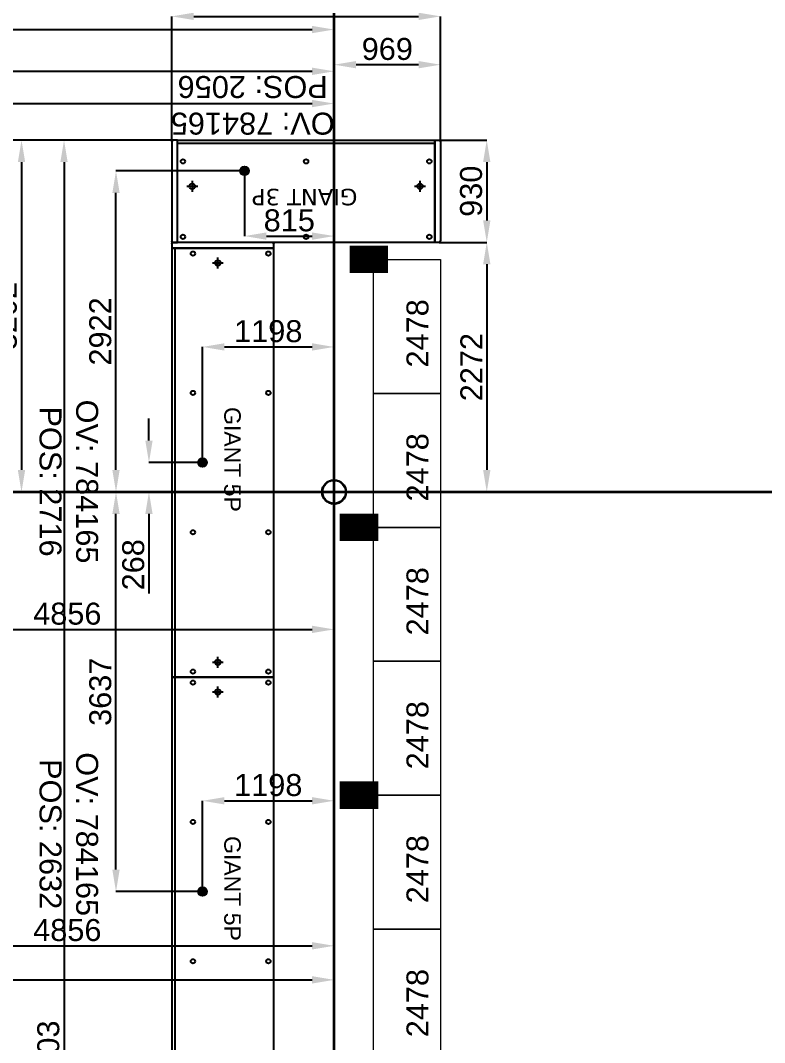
# Model space of a CAD drawing. Header units: millimetres. Extents: x 1478096 to 1808313, y 619971 to 762366.
# Drawn here: x 1554090 to 1560863, y 714819 to 724123 of the extents above; entities that cross this region are included whole.
import ezdxf

# ---------------------------------------------------------------- set-up
doc = ezdxf.new("R2010")
doc.units = ezdxf.units.MM
doc.header["$LTSCALE"] = 10
doc.linetypes.add('CENTERX2', pattern=[4, 2.5, -0.5, 0.5, -0.5])
for name, color, linetype in [('0_Estructura', 251, 'Continuous'), ('COSTAN-CAM-EJES', 251, 'CENTERX2'), ('COSTAN-CAM-NOMENCLATURAS', 7, 'Continuous'), ('COSTAN-EXH-COTAS', 7, 'Continuous'), ('COSTAN-EXH-Desagues', 1, 'Continuous'), ('COSTAN-EXH-NOMENCLATURAS', 7, 'Continuous'), ('COSTAN-EXTERIOR', 3, 'Continuous'), ('EXTERIOR', 3, 'Continuous'), ('ZZZZOUTRIGGERS', 41, 'Continuous')]:
    doc.layers.add(name, color=color, linetype=linetype)
doc.layers.add('ZZZZBLOQUES', color=7, linetype='Continuous', lineweight=0)
doc.styles.add('costan', font='arial.ttf')
doc.styles.get("Standard").update_dxf_attribs({"font": 'arial.ttf'})
doc.dimstyles.new('COSTAN-DESAGUES', dxfattribs={"dimtxt": 200, "dimasz": 200, "dimexe": 0, "dimexo": 0, "dimgap": 40, "dimtad": 1, "dimdec": 0, "dimzin": 0, "dimdsep": 46, "dimtxsty": 'costan', "dimblk1": 'ARCHTICK', "dimblk2": 'ARCHTICK', "dimcen": 0, "dimclrd": 256, "dimclre": 256, "dimclrt": 256, "dimadec": 0, "dimazin": 0, "dimtfac": 1, "dimtdec": 0, "dimtofl": 0, "dimtmove": 0, "dimatfit": 3, "dimfxl": 0, "dimtolj": 1, "dimtzin": 0, "dimarcsym": 0})
doc.dimstyles.new('COSTAN-MM-100', dxfattribs={"dimtxt": 200, "dimasz": 200, "dimexe": 0, "dimexo": 0, "dimgap": 40, "dimtad": 1, "dimdec": 0, "dimzin": 0, "dimdsep": 46, "dimtxsty": 'costan', "dimblk1": 'ARCHTICK', "dimblk2": 'ARCHTICK', "dimcen": 0, "dimclrd": 256, "dimclre": 256, "dimclrt": 256, "dimadec": 0, "dimazin": 0, "dimtfac": 1, "dimtdec": 0, "dimtofl": 0, "dimtmove": 0, "dimatfit": 3, "dimfxl": 0, "dimtolj": 1, "dimtzin": 0, "dimarcsym": 0})

# ---------------------------------------------------------------- blocks, each defined once
blk = doc.blocks.new('*D543')
at = {"layer": 'COSTAN-EXH-Desagues', "lineweight": -2, "transparency": 16777216}
for p, q in [((1548332.9, 725270.2), (1548332.9, 724040)), ((1548532.9, 724040), (1556745, 724040))]:
    blk.add_line(p, q, dxfattribs=at)
at = {"layer": 'COSTAN-EXH-Desagues', "transparency": 16777216}
for points in [[(1548532.9, 724073.3), (1548532.9, 724006.7), (1548332.9, 724040)], [(1556745, 724073.3), (1556745, 724006.7), (1556945, 724040)]]:
    blk.add_solid(points, dxfattribs=at)
at = {"layer": 'Defpoints', "color": 0, "transparency": 16777216}
for p in [(1548332.9, 725270.2), (1556945, 724040), (1556945, 724040)]:
    blk.add_point(p, dxfattribs=at)
at = {"layer": 'COSTAN-EXH-Desagues', "transparency": 16777216, "insert": (1552639, 724182.1), "char_height": 200, "attachment_point": 5, "style": 'costan'}
blk.add_mtext('\\A1;8612', dxfattribs=at)
blk = doc.blocks.new('_ARCHTICK')
at = {"color": 0, "linetype": 'ByBlock', "const_width": 0.15}
blk.add_lwpolyline([(-0.5, -0.5), (0.5, 0.5)], dxfattribs=at)
blk = doc.blocks.new('POSICION DE DESAGUE')
for p, q in [((-40, 0), (40, 0)), ((0, 40), (0, -40))]:
    blk.add_line(p, q)
blk = doc.blocks.new('COSTAN-REFERENCIA DE DESAGÜES')
at = {"layer": 'COSTAN-EXH-Desagues'}
blk.add_hatch(color=256, dxfattribs=at).paths.add_polyline_path([(40, 0, 1), (-40, 0, 1)])
blk.add_circle((0, 0), 40, dxfattribs=at)
blk = doc.blocks.new('g3')
for p, q in [((9027.7, 2923.7), (9027.7, 3023.7)), ((11100.7, 2923.8), (11100.7, 3023.8)), ((9077.7, 2973.7), (8977.7, 2973.7)), ((11150.7, 2973.8), (11050.7, 2973.8)), ((8892.8, 2583.8), (11235.7, 2583.8))]:
    blk.add_line(p, q)
for centre, radius in [((8942.7, 3433.8), 20), ((10064.2, 3433.8), 20), ((11185.7, 3433.8), 20), ((9027.7, 2973.7), 25), ((11100.7, 2973.8), 25), ((8942.7, 2746.8), 20), ((10064.2, 2746.8), 20), ((11185.7, 2746.8), 20)]:
    blk.add_circle(centre, radius)
at = {"layer": 'COSTAN-EXH-Desagues', "color": 4}
for p, q in [((10584.9, 2833.9), (10596.4, 2861.8)), ((10596.2, 2805.9), (10584.9, 2833.9)), ((10624.9, 2793.8), (10596.2, 2805.9)), ((10596.4, 2861.8), (10624.4, 2873.8)), ((10624.4, 2873.8), (10653, 2862.3)), ((10653.4, 2805.7), (10624.9, 2793.8)), ((10653, 2862.3), (10664.9, 2833.7)), ((10664.9, 2833.7), (10653.4, 2805.7))]:
    blk.add_line(p, q, dxfattribs=at)
at = {"layer": 'EXTERIOR'}
blk.add_lwpolyline([(8892.7, 3483.8), (11235.7, 3483.8), (11235.7, 2553.8), (8892.7, 2553.8), (8892.7, 3483.8)], dxfattribs=at)
blk.add_blockref('POSICION DE DESAGUE', (10624.9, 2833.8))
at = {"layer": 'COSTAN-EXH-Desagues'}
blk.add_blockref('COSTAN-REFERENCIA DE DESAGÜES', (10624.9, 2833.8), dxfattribs=at)
at = {"color": 7, "insert": (9596.8, 3146.8), "char_height": 150, "width": 2346.044, "attachment_point": 1}
blk.add_mtext('{\\fVerdana|b0|i0|c0|p34;GIANT 3P}', dxfattribs=at)
blk = doc.blocks.new('gl')
at = {"layer": 'EXTERIOR'}
for p, q in [((-39527.3, 34267.8), (-39527.3, 34307.3)), ((-38597.3, 34267.8), (-39527.3, 34267.8)), ((-39514.8, 34319.8), (-38609.8, 34319.8)), ((-38597.3, 34307.3), (-38597.3, 34267.8))]:
    blk.add_line(p, q, dxfattribs=at)
for centre, start, end in [((-39514.8, 34307.3), 90, 180), ((-38609.8, 34307.3), 0, 90)]:
    blk.add_arc(centre, 12.5, start, end, dxfattribs=at)
blk = doc.blocks.new('g3j')
at = {"layer": 'COSTAN-EXTERIOR', "rotation": 89.99999999999999}
blk.add_blockref('gl', (-17334.8, 60380.4), dxfattribs=at)
at = {"layer": 'COSTAN-EXTERIOR', "xscale": -1, "rotation": 270}
blk.add_blockref('gl', (-83527.4, 60380.4), dxfattribs=at)
at = {"layer": 'EXTERIOR'}
blk.add_blockref('g3', (-60495.3, 18299.3), dxfattribs=at)
blk = doc.blocks.new('giant')
at = {"layer": 'COSTAN-EXH-Desagues'}
blk.add_hatch(color=256, dxfattribs=at).paths.add_polyline_path([(-38882.7, 31468.6, 1), (-38962.7, 31468.6, 1)])
for p, q in [((-38672.7, 29516.1), (-38672.7, 33421.1)), ((-39062.7, 33336.1), (-39062.7, 33236.1)), ((-39012.7, 33286.1), (-39112.7, 33286.1)), ((-38962.7, 31468.6), (-38882.7, 31468.6)), ((-38922.7, 31428.6), (-38922.7, 31508.6)), ((-39062.7, 29701.1), (-39062.7, 29601.1)), ((-39012.7, 29651.1), (-39112.7, 29651.1))]:
    blk.add_line(p, q)
for centre, radius in [((-39522.7, 33371.1), 20), ((-39062.7, 33286.1), 25), ((-38835.7, 33371.1), 20), ((-39522.7, 32102.8), 20), ((-38835.7, 32102.8), 20), ((-39522.7, 30834.4), 20), ((-38835.7, 30834.4), 20), ((-39522.7, 29566.1), 20), ((-39062.7, 29651.1), 25), ((-38835.7, 29566.1), 20)]:
    blk.add_circle(centre, radius)
at = {"layer": 'COSTAN-EXH-Desagues', "color": 4}
for p, q in [((-38962.7, 31468.1), (-38951.2, 31496.7)), ((-38950.8, 31440.1), (-38962.7, 31468.1)), ((-38951.2, 31496.7), (-38922.7, 31508.6)), ((-38922.7, 31508.6), (-38894.6, 31497)), ((-38882.7, 31468.6), (-38894.9, 31439.9)), ((-38894.6, 31497), (-38882.7, 31468.6)), ((-38922.8, 31428.6), (-38950.8, 31440.1)), ((-38894.9, 31439.9), (-38922.8, 31428.6))]:
    blk.add_line(p, q, dxfattribs=at)
at = {"layer": 'COSTAN-EXH-Desagues'}
blk.add_circle((-38922.7, 31468.6), 40, dxfattribs=at)
at = {"layer": 'COSTAN-EXTERIOR'}
for p, q in [((-38642.7, 33421.1), (-39572.7, 33421.1)), ((-39572.7, 33421.1), (-39572.7, 29516.1)), ((-38642.7, 29516.1), (-38642.7, 33421.1)), ((-39572.7, 29516.1), (-38642.7, 29516.1))]:
    blk.add_line(p, q, dxfattribs=at)
at = {"color": 7}
blk.add_text('GIANT 5P', height=150, rotation=90, dxfattribs=at).set_placement((-39120.9, 30962.9))
blk = doc.blocks.new('*D572')
at = {"layer": 'COSTAN-EXH-COTAS', "lineweight": -2, "transparency": 16777216}
for p, q in [((1555467, 723020.7), (1555467, 724160)), ((1555667, 724160), (1557714, 724160)), ((1557914, 723020.7), (1557914, 724160))]:
    blk.add_line(p, q, dxfattribs=at)
at = {"layer": 'COSTAN-EXH-COTAS', "transparency": 16777216}
for points in [[(1555667, 724193.3), (1555667, 724126.7), (1555467, 724160)], [(1557714, 724193.3), (1557714, 724126.7), (1557914, 724160)]]:
    blk.add_solid(points, dxfattribs=at)
at = {"layer": 'Defpoints', "color": 0, "transparency": 16777216}
for p in [(1557914, 724160), (1555467, 723020.7, 112421.9), (1557914, 723020.7, 112421.9)]:
    blk.add_point(p, dxfattribs=at)
at = {"layer": 'COSTAN-EXH-COTAS', "transparency": 16777216, "insert": (1556690.5, 724300.4), "char_height": 200, "attachment_point": 5, "style": 'costan'}
blk.add_mtext('\\A1;2447', dxfattribs=at)
blk = doc.blocks.new('*D573')
at = {"layer": 'COSTAN-EXH-COTAS', "lineweight": -2, "transparency": 16777216}
for p, q in [((1555479.5, 723033.2), (1554487, 723033.2)), ((1554487, 722833.2), (1554487, 706430.2)), ((1555479.5, 706230.2), (1554487, 706230.2))]:
    blk.add_line(p, q, dxfattribs=at)
at = {"layer": 'COSTAN-EXH-COTAS', "transparency": 16777216}
for points in [[(1554453.7, 722833.2), (1554520.3, 722833.2), (1554487, 723033.2)], [(1554453.7, 706430.2), (1554520.3, 706430.2), (1554487, 706230.2)]]:
    blk.add_solid(points, dxfattribs=at)
at = {"layer": 'Defpoints', "color": 0, "transparency": 16777216}
for p in [(1555479.5, 723033.2, 112421.9), (1554487, 706230.2), (1555479.5, 706230.2, 112421.9)]:
    blk.add_point(p, dxfattribs=at)
at = {"layer": 'COSTAN-EXH-COTAS', "transparency": 16777216, "insert": (1554344.8, 714631.7), "char_height": 200, "attachment_point": 5, "rotation": 90, "style": 'costan'}
blk.add_mtext('\\A1;16803', dxfattribs=at)
blk = doc.blocks.new('*D570')
at = {"layer": 'COSTAN-EXH-Desagues', "lineweight": -2, "transparency": 16777216}
for p, q in [((1555747, 720098.7), (1555747, 721151.1)), ((1555947, 721151.1), (1556745, 721151.1))]:
    blk.add_line(p, q, dxfattribs=at)
at = {"layer": 'COSTAN-EXH-Desagues', "transparency": 16777216}
for points in [[(1555947, 721184.5), (1555947, 721117.8), (1555747, 721151.1)], [(1556745, 721184.5), (1556745, 721117.8), (1556945, 721151.1)]]:
    blk.add_solid(points, dxfattribs=at)
at = {"layer": 'Defpoints', "color": 0, "transparency": 16777216}
for p in [(1556945, 721151.1, -112421.9), (1556945, 721151.1), (1555747, 720098.7)]:
    blk.add_point(p, dxfattribs=at)
at = {"layer": 'COSTAN-EXH-Desagues', "transparency": 16777216, "insert": (1556346, 721293.2), "char_height": 200, "attachment_point": 5, "style": 'costan'}
blk.add_mtext('\\A1;1198', dxfattribs=at)
blk = doc.blocks.new('*D574')
at = {"layer": 'COSTAN-EXH-COTAS', "lineweight": -2, "transparency": 16777216}
for p, q in [((1557901.5, 723033.2), (1558334.9, 723033.2)), ((1558334.9, 722833.2), (1558334.9, 722303.2)), ((1557901.5, 722103.2), (1558334.9, 722103.2))]:
    blk.add_line(p, q, dxfattribs=at)
at = {"layer": 'COSTAN-EXH-COTAS', "transparency": 16777216}
for points in [[(1558301.5, 722833.2), (1558368.2, 722833.2), (1558334.9, 723033.2)], [(1558301.5, 722303.2), (1558368.2, 722303.2), (1558334.9, 722103.2)]]:
    blk.add_solid(points, dxfattribs=at)
at = {"layer": 'Defpoints', "color": 0, "transparency": 16777216}
for p in [(1557901.5, 723033.2, 112421.9), (1557901.5, 722103.2, 112421.9), (1558334.9, 722103.2)]:
    blk.add_point(p, dxfattribs=at)
at = {"layer": 'COSTAN-EXH-COTAS', "transparency": 16777216, "insert": (1558192.7, 722568.2), "char_height": 200, "attachment_point": 5, "rotation": 90, "style": 'costan'}
blk.add_mtext('\\A1;930', dxfattribs=at)
blk = doc.blocks.new('*D571')
at = {"layer": 'COSTAN-EXH-COTAS', "lineweight": -2, "transparency": 16777216}
for p, q in [((1557714, 723720), (1557145, 723720)), ((1557914, 723468.6), (1557914, 723720))]:
    blk.add_line(p, q, dxfattribs=at)
at = {"layer": 'COSTAN-EXH-COTAS', "transparency": 16777216}
for points in [[(1557145, 723753.3), (1557145, 723686.7), (1556945, 723720)], [(1557714, 723753.3), (1557714, 723686.7), (1557914, 723720)]]:
    blk.add_solid(points, dxfattribs=at)
at = {"layer": 'Defpoints', "color": 0, "transparency": 16777216}
for p in [(1556945, 723720, -112421.9), (1556945, 723720), (1557914, 723468.6)]:
    blk.add_point(p, dxfattribs=at)
at = {"layer": 'COSTAN-EXH-COTAS', "transparency": 16777216, "insert": (1557429.5, 723862.1), "char_height": 200, "attachment_point": 5, "style": 'costan'}
blk.add_mtext('\\A1;969', dxfattribs=at)
blk = doc.blocks.new('*D575')
at = {"layer": 'COSTAN-EXH-COTAS', "lineweight": -2, "transparency": 16777216}
blk.add_line((1558334.9, 721903.2), (1558334.9, 720031.1), dxfattribs=at)
at = {"layer": 'COSTAN-EXH-COTAS', "transparency": 16777216}
for points in [[(1558301.5, 721903.2), (1558368.2, 721903.2), (1558334.9, 722103.2)], [(1558301.5, 720031.1), (1558368.2, 720031.1), (1558334.9, 719831.1)]]:
    blk.add_solid(points, dxfattribs=at)
at = {"layer": 'Defpoints', "color": 0, "transparency": 16777216}
for p in [(1558334.9, 722103.2, 112421.9), (1558334.9, 719831.1), (1558334.9, 719831.1)]:
    blk.add_point(p, dxfattribs=at)
at = {"layer": 'COSTAN-EXH-COTAS', "transparency": 16777216, "insert": (1558194.5, 720967.2), "char_height": 200, "attachment_point": 5, "rotation": 90, "style": 'costan'}
blk.add_mtext('\\A1;2272', dxfattribs=at)
blk = doc.blocks.new('*D576')
at = {"layer": 'COSTAN-EXH-COTAS', "lineweight": -2, "transparency": 16777216}
for p, q in [((1554487, 723033.2), (1554100, 723033.2)), ((1554100, 722833.2), (1554100, 720031.1))]:
    blk.add_line(p, q, dxfattribs=at)
at = {"layer": 'COSTAN-EXH-COTAS', "transparency": 16777216}
for points in [[(1554066.7, 722833.2), (1554133.3, 722833.2), (1554100, 723033.2)], [(1554066.7, 720031.1), (1554133.3, 720031.1), (1554100, 719831.1)]]:
    blk.add_solid(points, dxfattribs=at)
at = {"layer": 'Defpoints', "color": 0, "transparency": 16777216}
for p in [(1554487, 723033.2, 112421.9), (1554100, 719831.1), (1554100, 719831.1)]:
    blk.add_point(p, dxfattribs=at)
at = {"layer": 'COSTAN-EXH-COTAS', "transparency": 16777216, "insert": (1553957.8, 721432.2), "char_height": 200, "attachment_point": 5, "rotation": 90, "style": 'costan'}
blk.add_mtext('\\A1;3202', dxfattribs=at)
blk = doc.blocks.new('*D624')
at = {"layer": 'COSTAN-EXH-Desagues', "lineweight": -2, "transparency": 16777216}
for p, q in [((1550478.8, 722913.2), (1550478.8, 723366.5)), ((1550678.8, 723366.5), (1556745, 723366.5))]:
    blk.add_line(p, q, dxfattribs=at)
at = {"layer": 'COSTAN-EXH-Desagues', "transparency": 16777216}
for points in [[(1550678.8, 723399.8), (1550678.8, 723333.1), (1550478.8, 723366.5)], [(1556745, 723399.8), (1556745, 723333.1), (1556945, 723366.5)]]:
    blk.add_solid(points, dxfattribs=at)
at = {"layer": 'Defpoints', "color": 0, "transparency": 16777216}
for p in [(1556945, 723366.5), (1556945, 723366.5), (1550478.8, 722913.2, 0)]:
    blk.add_point(p, dxfattribs=at)
at = {"layer": 'COSTAN-EXH-Desagues', "transparency": 16777216, "insert": (1553711.9, 723508.6), "char_height": 200, "attachment_point": 5, "style": 'costan'}
blk.add_mtext('\\A1;6466', dxfattribs=at)
blk = doc.blocks.new('*D625')
at = {"layer": 'COSTAN-EXH-Desagues', "lineweight": -2, "transparency": 16777216}
for p, q in [((1556129.7, 722753.2), (1556129.7, 722160)), ((1556329.7, 722160), (1556745, 722160))]:
    blk.add_line(p, q, dxfattribs=at)
at = {"layer": 'COSTAN-EXH-Desagues', "transparency": 16777216}
for points in [[(1556329.7, 722193.3), (1556329.7, 722126.7), (1556129.7, 722160)], [(1556745, 722193.3), (1556745, 722126.7), (1556945, 722160)]]:
    blk.add_solid(points, dxfattribs=at)
at = {"layer": 'Defpoints', "color": 0, "transparency": 16777216}
for p in [(1556129.7, 722753.2, 224843.7), (1556945, 722160), (1556945, 722160)]:
    blk.add_point(p, dxfattribs=at)
at = {"layer": 'COSTAN-EXH-Desagues', "transparency": 16777216, "insert": (1556537.4, 722302.1), "char_height": 200, "attachment_point": 5, "style": 'costan'}
blk.add_mtext('\\A1;815', dxfattribs=at)
blk = doc.blocks.new('*D626')
at = {"layer": 'COSTAN-EXH-Desagues', "lineweight": -2, "transparency": 16777216}
for p, q in [((1555260, 720298.7), (1555260, 720498.7)), ((1555747, 720098.7), (1555260, 720098.7)), ((1555260, 719631.1), (1555260, 718905.4))]:
    blk.add_line(p, q, dxfattribs=at)
at = {"layer": 'COSTAN-EXH-Desagues', "transparency": 16777216}
for points in [[(1555226.7, 720298.7), (1555293.3, 720298.7), (1555260, 720098.7)], [(1555226.7, 719631.1), (1555293.3, 719631.1), (1555260, 719831.1)]]:
    blk.add_solid(points, dxfattribs=at)
at = {"layer": 'Defpoints', "color": 0, "transparency": 16777216}
for p in [(1555747, 720098.7, 112421.9), (1555260, 719831.1), (1555260, 719831.1)]:
    blk.add_point(p, dxfattribs=at)
at = {"layer": 'COSTAN-EXH-Desagues', "transparency": 16777216, "insert": (1555117.9, 719168.3), "char_height": 200, "attachment_point": 5, "rotation": 90, "style": 'costan'}
blk.add_mtext('\\A1;268', dxfattribs=at)
blk = doc.blocks.new('*D627')
at = {"layer": 'COSTAN-EXH-Desagues', "lineweight": -2, "transparency": 16777216}
for p, q in [((1555747, 716193.7), (1555747, 717020)), ((1555947, 717020), (1556745, 717020))]:
    blk.add_line(p, q, dxfattribs=at)
at = {"layer": 'COSTAN-EXH-Desagues', "transparency": 16777216}
for points in [[(1555947, 717053.3), (1555947, 716986.7), (1555747, 717020)], [(1556745, 717053.3), (1556745, 716986.7), (1556945, 717020)]]:
    blk.add_solid(points, dxfattribs=at)
at = {"layer": 'Defpoints', "color": 0, "transparency": 16777216}
for p in [(1556945, 717020), (1556945, 717020), (1555747, 716193.7, 224843.7)]:
    blk.add_point(p, dxfattribs=at)
at = {"layer": 'COSTAN-EXH-Desagues', "transparency": 16777216, "insert": (1556346, 717162.1), "char_height": 200, "attachment_point": 5, "style": 'costan'}
blk.add_mtext('\\A1;1198', dxfattribs=at)
blk = doc.blocks.new('*D634')
at = {"layer": 'COSTAN-EXH-Desagues', "lineweight": -2, "transparency": 16777216}
for p, q in [((1554960, 716393.7), (1554960, 719631.1)), ((1555747, 716193.7), (1554960, 716193.7))]:
    blk.add_line(p, q, dxfattribs=at)
at = {"layer": 'COSTAN-EXH-Desagues', "transparency": 16777216}
for points in [[(1554926.7, 719631.1), (1554993.3, 719631.1), (1554960, 719831.1)], [(1554926.7, 716393.7), (1554993.3, 716393.7), (1554960, 716193.7)]]:
    blk.add_solid(points, dxfattribs=at)
at = {"layer": 'Defpoints', "color": 0, "transparency": 16777216}
for p in [(1554960, 719831.1), (1554960, 719831.1), (1555747, 716193.7)]:
    blk.add_point(p, dxfattribs=at)
at = {"layer": 'COSTAN-EXH-Desagues', "transparency": 16777216, "insert": (1554817.8, 718012.4), "char_height": 200, "attachment_point": 5, "rotation": 90, "style": 'costan'}
blk.add_mtext('\\A1;3637', dxfattribs=at)
blk = doc.blocks.new('*D635')
at = {"layer": 'COSTAN-EXH-Desagues', "lineweight": -2, "transparency": 16777216}
for p, q in [((1556129.7, 722753.2), (1554960, 722753.2)), ((1554960, 720031.1), (1554960, 722553.2))]:
    blk.add_line(p, q, dxfattribs=at)
at = {"layer": 'COSTAN-EXH-Desagues', "transparency": 16777216}
for points in [[(1554926.7, 722553.2), (1554993.3, 722553.2), (1554960, 722753.2)], [(1554926.7, 720031.1), (1554993.3, 720031.1), (1554960, 719831.1)]]:
    blk.add_solid(points, dxfattribs=at)
at = {"layer": 'Defpoints', "color": 0, "transparency": 16777216}
for p in [(1554960, 722753.2), (1556129.7, 722753.2), (1554960, 719831.1)]:
    blk.add_point(p, dxfattribs=at)
at = {"layer": 'COSTAN-EXH-Desagues', "transparency": 16777216, "insert": (1554817.9, 721292.2), "char_height": 200, "attachment_point": 5, "rotation": 90, "style": 'costan'}
blk.add_mtext('\\A1;2922', dxfattribs=at)
blk = doc.blocks.new('*D638')
at = {"layer": 'COSTAN-EXH-Desagues', "lineweight": -2, "transparency": 16777216}
for p, q in [((1549928.8, 716488.2), (1549928.8, 715390)), ((1550128.8, 715390), (1556745, 715390))]:
    blk.add_line(p, q, dxfattribs=at)
at = {"layer": 'COSTAN-EXH-Desagues', "transparency": 16777216}
for points in [[(1550128.8, 715423.3), (1550128.8, 715356.7), (1549928.8, 715390)], [(1556745, 715423.3), (1556745, 715356.7), (1556945, 715390)]]:
    blk.add_solid(points, dxfattribs=at)
at = {"layer": 'Defpoints', "color": 0, "transparency": 16777216}
for p in [(1549928.8, 716488.2), (1556945, 715390), (1556945, 715390)]:
    blk.add_point(p, dxfattribs=at)
at = {"layer": 'COSTAN-EXH-Desagues', "transparency": 16777216, "insert": (1553436.9, 715532.1), "char_height": 200, "attachment_point": 5, "style": 'costan'}
blk.add_mtext('\\A1;7016', dxfattribs=at)
blk = doc.blocks.new('*D639')
at = {"layer": 'COSTAN-EXH-Desagues', "lineweight": -2, "transparency": 16777216}
for p, q in [((1552088.8, 716175.1), (1552088.8, 715700)), ((1552288.8, 715700), (1556745, 715700))]:
    blk.add_line(p, q, dxfattribs=at)
at = {"layer": 'COSTAN-EXH-Desagues', "transparency": 16777216}
for points in [[(1552288.8, 715733.3), (1552288.8, 715666.7), (1552088.8, 715700)], [(1556745, 715733.3), (1556745, 715666.7), (1556945, 715700)]]:
    blk.add_solid(points, dxfattribs=at)
at = {"layer": 'Defpoints', "color": 0, "transparency": 16777216}
for p in [(1552088.8, 716175.1, 112421.9), (1556945, 715700), (1556945, 715700)]:
    blk.add_point(p, dxfattribs=at)
at = {"layer": 'COSTAN-EXH-Desagues', "transparency": 16777216, "insert": (1554516.9, 715842.1), "char_height": 200, "attachment_point": 5, "style": 'costan'}
blk.add_mtext('\\A1;4856', dxfattribs=at)
blk = doc.blocks.new('*D640')
at = {"layer": 'COSTAN-EXH-Desagues', "lineweight": -2, "transparency": 16777216}
for p, q in [((1549928.8, 720238.2), (1549928.8, 723660)), ((1550128.8, 723660), (1556745, 723660))]:
    blk.add_line(p, q, dxfattribs=at)
at = {"layer": 'COSTAN-EXH-Desagues', "transparency": 16777216}
for points in [[(1550128.8, 723693.3), (1550128.8, 723626.7), (1549928.8, 723660)], [(1556745, 723693.3), (1556745, 723626.7), (1556945, 723660)]]:
    blk.add_solid(points, dxfattribs=at)
at = {"layer": 'Defpoints', "color": 0, "transparency": 16777216}
for p in [(1556945, 723660), (1556945, 723660), (1549928.8, 720238.2)]:
    blk.add_point(p, dxfattribs=at)
at = {"layer": 'COSTAN-EXH-Desagues', "transparency": 16777216, "insert": (1553436.9, 723802.1), "char_height": 200, "attachment_point": 5, "style": 'costan'}
blk.add_mtext('\\A1;7016', dxfattribs=at)
blk = doc.blocks.new('*D641')
at = {"layer": 'COSTAN-EXH-Desagues', "lineweight": -2, "transparency": 16777216}
for p, q in [((1552088.8, 720080.1), (1552088.8, 718580)), ((1552288.8, 718580), (1556745, 718580))]:
    blk.add_line(p, q, dxfattribs=at)
at = {"layer": 'COSTAN-EXH-Desagues', "transparency": 16777216}
for points in [[(1552288.8, 718613.3), (1552288.8, 718546.7), (1552088.8, 718580)], [(1556745, 718613.3), (1556745, 718546.7), (1556945, 718580)]]:
    blk.add_solid(points, dxfattribs=at)
at = {"layer": 'Defpoints', "color": 0, "transparency": 16777216}
for p in [(1552088.8, 720080.1, 112421.9), (1556945, 718580), (1556945, 718580)]:
    blk.add_point(p, dxfattribs=at)
at = {"layer": 'COSTAN-EXH-Desagues', "transparency": 16777216, "insert": (1554516.9, 718722.1), "char_height": 200, "attachment_point": 5, "style": 'costan'}
blk.add_mtext('\\A1;4856', dxfattribs=at)

msp = doc.modelspace()

# ---------------------------------------------------------------- hatches: boundary and pattern name
at = {"layer": '0_Estructura'}
h = msp.add_hatch(dxfattribs=at)
h.set_pattern_fill('ANSI31', color=1, scale=2, angle=-180, style=0)
h.set_pattern_definition([(225, (3106400.1175, 1256236.828), (4.49012806, -4.49012806), [])])
h.paths.add_polyline_path([(1556835.047, 719831.134, 1), (1557055.047, 719831.134, 1)])
h.paths.add_polyline_path([(1556839.847, 719831.134, 1), (1557050.247, 719831.134, 1)], flags=16)

# ---------------------------------------------------------------- linework, layer by layer
at = {"layer": '0_Estructura', "color": 1}
for p, q in [((1556945.047, 719687.444), (1556945.047, 719974.825)), ((1556801.357, 719831.134), (1557088.738, 719831.134))]:
    msp.add_line(p, q, dxfattribs=at)
for radius in [110, 105.2]:
    msp.add_circle((1556945.047, 719831.134), radius, dxfattribs=at)
at = {"layer": 'COSTAN-CAM-EJES', "const_width": 25}
for points in [[(1556945.049, 619983.43), (1556945.049, 762353.176)], [(1478108.728, 719831.134), (1676824.92, 719831.134)]]:
    msp.add_lwpolyline(points, dxfattribs=at)
at = {"layer": 'COSTAN-EXH-COTAS'}
for p, q in [((1555466.999, 723033.19, 112421.869), (1552368.824, 723033.19, 112421.869)), ((1555479.499, 723033.19, 224843.738), (1552381.324, 723033.19, 224843.738))]:
    msp.add_line(p, q, dxfattribs=at)
at = {"layer": 'ZZZZBLOQUES', "color": 250, "elevation": 224821.603}
for points in [[(1557303.999, 720727.89), (1557303.999, 721947.09), (1557913.999, 721947.09), (1557913.999, 720727.89)], [(1557303.999, 719508.69), (1557303.999, 720727.89), (1557913.999, 720727.89), (1557913.999, 719508.69)], [(1557303.999, 718289.49), (1557303.999, 719508.69), (1557913.999, 719508.69), (1557913.999, 718289.49)], [(1557303.999, 717070.29), (1557303.999, 718289.49), (1557913.999, 718289.49), (1557913.999, 717070.29)], [(1557303.999, 715851.09), (1557303.999, 717070.29), (1557913.999, 717070.29), (1557913.999, 715851.09)], [(1557303.999, 714631.89), (1557303.999, 715851.09), (1557913.999, 715851.09), (1557913.999, 714631.89)]]:
    msp.add_lwpolyline(points, close=True, dxfattribs=at)
at = {"layer": 'ZZZZOUTRIGGERS', "color": 250, "const_width": 150}
for points, elevation in [([(1557162.217, 721997.814), (1557362.217, 721997.814), (1557362.217, 721898.249), (1557162.217, 721898.249)], 224822.401), ([(1557072.319, 719559.176), (1557272.319, 719559.176), (1557272.319, 719459.611), (1557072.319, 719459.611)], 224821.794), ([(1557072.319, 717120.777), (1557272.319, 717120.777), (1557272.319, 717021.211), (1557072.319, 717021.211)], 224821.794)]:
    msp.add_lwpolyline(points, close=True, dxfattribs=dict(at, elevation=elevation))

# ---------------------------------------------------------------- block references
at = {"layer": 'COSTAN-CAM-NOMENCLATURAS', "rotation": 180}
msp.add_blockref('g3j', (1506259.412, 743886.243, 224843.738), dxfattribs=at)
at = {"layer": 'COSTAN-EXH-Desagues'}
for p in [(1556129.749, 722753.19, 224843.738), (1556129.749, 722753.19, 224843.738), (1555746.999, 720098.69, 224843.738), (1555746.999, 716193.69, 224843.738)]:
    msp.add_blockref('COSTAN-REFERENCIA DE DESAGÜES', p, dxfattribs=at)
at = {"layer": 'COSTAN-EXTERIOR', "xscale": -1}
msp.add_blockref('gl', (1516869.695, 687783.365, 224843.738), dxfattribs=at)
at = {"layer": 'COSTAN-EXTERIOR', "rotation": 180}
for p in [(1516824.256, 751567.293, 224843.738), (1516824.256, 747662.293, 224843.738)]:
    msp.add_blockref('giant', p, dxfattribs=at)

# ---------------------------------------------------------------- texts
at = {"layer": 'COSTAN-EXH-NOMENCLATURAS', "char_height": 200, "attachment_point": 5, "style": 'costan'}
for s, insert, rotation in [('OV: 784165\\PPOS: 2056', (1556204.42, 723351.712, 112421.869), 180), ('OV: 784165\\PPOS: 2716', (1554529.316, 719925.953, 112421.869), 270), ('OV: 784165\\PPOS: 2632', (1554529.316, 716716.29, 112421.869), 270)]:
    msp.add_mtext(s, dxfattribs=dict(at, insert=insert, rotation=rotation))
at = {"layer": 'ZZZZBLOQUES', "color": 250}
for p in [(1557803.997, 720963.599, 224838.666), (1557803.997, 719744.399, 224838.666), (1557803.997, 718525.199, 224838.666), (1557803.997, 717305.999, 224838.666), (1557803.997, 716086.799, 224838.666), (1557803.997, 714867.599, 224838.666)]:
    msp.add_attdef('2478', p, '2478', height=200, rotation=90, dxfattribs=at)

# ---------------------------------------------------------------- dimensions: what is measured, and where the dimension line sits
at = {"layer": 'COSTAN-EXH-COTAS'}
for base, p1, p2, picture, middle in [((1557913.999, 724160, 112421.869), (1555466.999, 723020.69, 224843.738), (1557913.999, 723020.69, 224843.738), '*D572', (1556690.499, 724300.409, 112421.869)), ((1556945.049, 723720, 112421.869), (1557913.999, 723468.593, 112421.869), (1556945.049, 723720), '*D571', (1557429.524, 723862.115, 112421.869))]:
    dim = msp.add_linear_dim(base=base, p1=p1, p2=p2, dimstyle='COSTAN-MM-100', dxfattribs=at)
    dim.commit()
    dim.dimension.update_dxf_attribs({"geometry": picture, "text_midpoint": middle})
for base, p1, p2, picture, middle in [((1554100, 719831.134), (1554487.016, 723033.19, 112421.869), (1554100, 719831.134), '*D576', (1553957.817, 721432.162)), ((1554487.016, 706230.19, 112421.869), (1555479.499, 723033.19, 224843.738), (1555479.499, 706230.19, 224843.738), '*D573', (1554344.833, 714631.69, 112421.869)), ((1558334.878, 722103.19, 112421.869), (1557901.499, 723033.19, 224843.738), (1557901.499, 722103.19, 224843.738), '*D574', (1558192.695, 722568.19, 112421.869)), ((1558334.878, 719831.134), (1558334.878, 722103.19, 112421.869), (1558334.878, 719831.134), '*D575', (1558194.469, 720967.162))]:
    dim = msp.add_linear_dim(base=base, p1=p1, p2=p2, angle=90, dimstyle='COSTAN-MM-100', dxfattribs=at)
    dim.commit()
    dim.dimension.update_dxf_attribs({"geometry": picture, "text_midpoint": middle})
at = {"layer": 'COSTAN-EXH-Desagues'}
for base, p1, p2, dimstyle, picture, middle in [((1556945.049, 724040), (1548332.865, 725270.156), (1556945.049, 724040), 'COSTAN-DESAGUES', '*D543', (1552638.957, 724182.115)), ((1556945.047, 723660), (1549928.824, 720238.19), (1556945.047, 723660), 'COSTAN-MM-100', '*D640', (1553436.936, 723802.115)), ((1556945.049, 723366.479), (1550478.824, 722913.19, 0), (1556945.049, 723366.479), 'COSTAN-DESAGUES', '*D624', (1553711.937, 723508.593)), ((1556945.049, 722160), (1556129.749, 722753.19, 224843.738), (1556945.049, 722160), 'COSTAN-DESAGUES', '*D625', (1556537.399, 722302.115)), ((1556945.047, 721151.134, 112421.869), (1555746.999, 720098.69, 112421.869), (1556945.047, 721151.134), 'COSTAN-DESAGUES', '*D570', (1556346.023, 721293.249, 112421.869)), ((1556945.047, 718580), (1552088.824, 720080.065, 112421.869), (1556945.047, 718580), 'COSTAN-DESAGUES', '*D641', (1554516.936, 718722.115)), ((1556944.999, 717020), (1555746.999, 716193.69, 224843.738), (1556944.999, 717020), 'COSTAN-DESAGUES', '*D627', (1556345.999, 717162.115)), ((1556944.999, 715390), (1549928.824, 716488.19), (1556944.999, 715390), 'COSTAN-MM-100', '*D638', (1553436.912, 715532.115)), ((1556944.999, 715700), (1552088.824, 716175.065, 112421.869), (1556944.999, 715700), 'COSTAN-MM-100', '*D639', (1554516.912, 715842.115))]:
    dim = msp.add_linear_dim(base=base, p1=p1, p2=p2, dimstyle=dimstyle, dxfattribs=at)
    dim.commit()
    dim.dimension.update_dxf_attribs({"geometry": picture, "text_midpoint": middle})
for base, p1, p2, picture, middle in [((1554960, 722753.19), (1554960, 719831.134), (1556129.749, 722753.19), '*D635', (1554817.885, 721292.162)), ((1555260, 719831.134), (1555746.999, 720098.69, 112421.869), (1555260, 719831.134), '*D626', (1555117.885, 719168.283)), ((1554960, 719831.134), (1555746.999, 716193.69), (1554960, 719831.134), '*D634', (1554817.817, 718012.412))]:
    dim = msp.add_linear_dim(base=base, p1=p1, p2=p2, angle=90, dimstyle='COSTAN-DESAGUES', dxfattribs=at)
    dim.commit()
    dim.dimension.update_dxf_attribs({"geometry": picture, "text_midpoint": middle})

doc.saveas('drawing.dxf')
